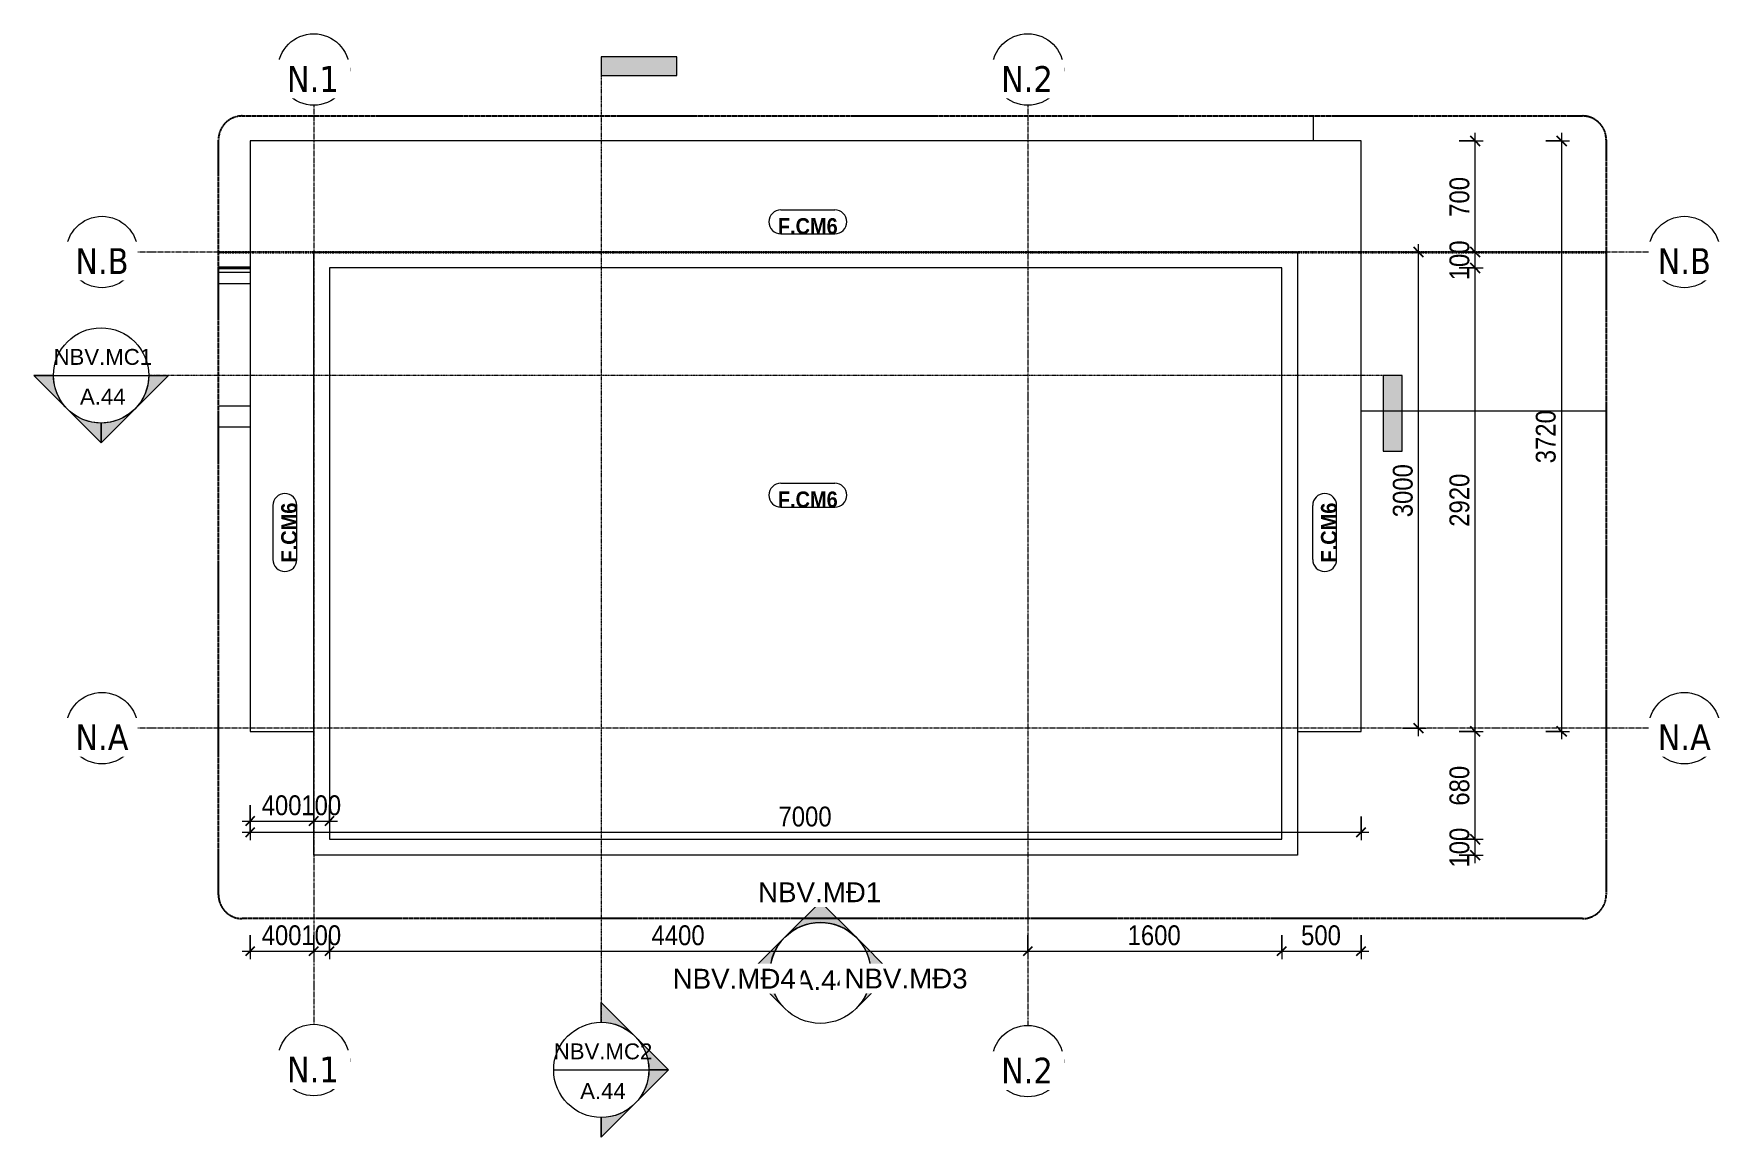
# Model space of a CAD drawing. Header units: millimetres. Extents: x 67230 to 175545, y -2320 to 85793.
# Drawn here: x 79035 to 89675, y 78841 to 85793 of the extents above; entities that cross this region are included whole.
import ezdxf

# ---------------------------------------------------------------- set-up
doc = ezdxf.new("R2010")
doc.units = ezdxf.units.MM
for name, pattern in [('Dash - Tight', [4.5, 3, -1.5]), ('Dash Dot 3_16_', [7.9375, 4.7625, -1.5875, 0, -1.5875]), ('Double dash', [41.999998, 12, -6, 6, -6, 6, -6]), ('Grid Line', [22.225, 12.7, -3.175, 3.175, -3.175]), ('Hidden', [7.14375, 4.7625, -2.38125])]:
    doc.linetypes.add(name, pattern=pattern)
for name, color, linetype, lineweight in [('A-ANNO-DIMS', 211, 'Continuous', 9), ('A-ANNO-DIMS-50', 211, 'Continuous', 9), ('A-ANNO-NOTE', 131, 'Continuous', 9), ('A-DETL-GENF-1', 92, 'Dash - Tight', 18), ('A-DETL-GENF-2', 92, 'Hidden', 25), ('A-FLOR', 192, 'Continuous', 18), ('A-FLOR-HRAL', 11, 'Continuous', 18), ('A-WALL', 113, 'Continuous', 18), ('C-PROP-LINE', 91, 'Double dash', 35), ('G-ANNO-SYMB', 111, 'Continuous', 9), ('G-ANNO-SYMB-1', 111, 'Dash Dot 3_16_', 18), ('S-GRID-1', 1, 'Grid Line', 9), ('S-GRID-IDEN', 1, 'Continuous', 9)]:
    doc.layers.add(name, color=color, linetype=linetype, lineweight=lineweight)
doc.styles.add('Arial', font='arial.ttf', dxfattribs={"height": 125})
doc.styles.add('Arial_1', font='arial.ttf', dxfattribs={"height": 100})
doc.styles.add('Arial_B', font='arialbd.ttf', dxfattribs={"width": 0.9, "height": 100})
doc.styles.add('Tahoma_B', font='tahomabd.ttf', dxfattribs={"height": 162.5})
doc.styles.add('UTM Avo', font='', dxfattribs={"width": 0.9, "height": 125})
doc.styles.get('UTM Avo').set_extended_font_data('UTM Avo')
doc.dimstyles.new('1_Dim_chi_tiet_2_5_1', dxfattribs={"dimscale": 304.8, "dimtxt": 124.912619, "dimasz": 0.19685, "dimexe": 0.164042, "dimexo": 0.0625, "dimgap": 0.016404, "dimtad": 1, "dimdec": 0, "dimrnd": 5, "dimzin": 0, "dimdsep": 46, "dimtxsty": 'UTM Avo', "dimblk1": 'OBLIQUE', "dimblk2": 'OBLIQUE', "dimsah": 1, "dimcen": 0.09, "dimdle": 0.164042, "dimazin": 0, "dimtfac": 1, "dimtdec": 4, "dimtix": 1, "dimtmove": 0, "dimatfit": 3, "dimfxl": 0.328084, "dimfxlon": 1, "dimtvp": 1, "dimtolj": 1, "dimtzin": 0, "dimarcsym": 2})

# ---------------------------------------------------------------- blocks, each defined once
blk = doc.blocks.new('NBS_CLDPhysicalSecuritySystems_MtlMeshPnlFncngSym_CLDModsecSecurusS3_InfillPanel - NBS_CLDPhysicalSecuritySystems_MtlMeshPnlFncngSym_CLDModsecSecurusS2_InfillPanel-4716033-TKCS_NHÀ BẢO VỆ - MẶT BẰNG MÁI')
at = {"layer": 'A-FLOR-HRAL'}
h = blk.add_hatch(dxfattribs=at)
h.set_pattern_fill('FP_6', color=256, style=0, pattern_type=2)
h.set_pattern_definition([(180, (609.6, 0), (-2e-15, -13), []), (270, (609.6, 0), (76, 5e-15), [])])
h.paths.add_polyline_path([(400, 6), (400, -6), (600, -6), (600, 6)])
for p, q in [((600, 27), (400, 27)), ((400, 6), (600, 6)), ((600, -6), (400, -6))]:
    blk.add_line(p, q, dxfattribs=at)
blk = doc.blocks.new('Family - ___-1476882-TKCS_NHÀ BẢO VỆ - MẶT BẰNG MÁI')
at = {"layer": 'C-PROP-LINE'}
blk.add_line((68553, 84418), (77298, 84418), dxfattribs=at)
blk = doc.blocks.new('BORDER VIEW - BORDER VIEW-4796678-TKCS_NHÀ BẢO VỆ - MẶT BẰNG MÁI')
at = {"layer": 'A-DETL-GENF-2'}
for p, q in [((150, 5057), (8595, 5057)), ((0, 150), (0, 4907)), ((8745, 4907), (8745, 150)), ((8595, 0), (150, 0))]:
    blk.add_line(p, q, dxfattribs=at)
for centre, start, end in [((150, 4907), 90, 180), ((8595, 4907), 360, 90), ((150, 150), 180, 270), ((8595, 150), 270, 360)]:
    blk.add_arc(centre, 150, start, end, dxfattribs=at)
blk = doc.blocks.new('Elevation - Filled Arrow-125290-TKCS_NHÀ BẢO VỆ - MẶT BẰNG MÁI')
at = {"layer": 'G-ANNO-SYMB'}
blk.add_circle((0, 0), 6.35, dxfattribs=at)
blk = doc.blocks.new('Elevation - Filled Arrow-128304-TKCS_NHÀ BẢO VỆ - MẶT BẰNG MÁI')
at = {"layer": 'G-ANNO-SYMB'}
h = blk.add_hatch(color=256, dxfattribs=at)
edge = h.paths.add_edge_path()
edge.add_line((0, 8.98), (4.49, 4.49))
edge.add_arc((0, 0), 6.35, 45, 135)
edge.add_line((-4.49, 4.49), (0, 8.98))
for p, q in [((0, 8.98), (-4.49, 4.49)), ((0, 8.98), (-4.49, 4.49)), ((4.49, 4.49), (0, 8.98)), ((4.49, 4.49), (0, 8.98))]:
    blk.add_line(p, q, dxfattribs=at)
blk.add_arc((0, 0), 6.35, 45, 135, dxfattribs=at)
blk = doc.blocks.new('Section - M_Section Head - Filled-352373-TKCS_NHÀ BẢO VỆ - MẶT BẰNG MÁI')
at = {"layer": 'G-ANNO-SYMB'}
h = blk.add_hatch(color=256, dxfattribs=at)
edge = h.paths.add_edge_path()
edge.add_line((-6, 8.49), (-6, 6))
edge.add_arc((-6, 0), 6, 90, 135)
edge.add_line((-10.24, 4.24), (-6, 8.49))
h = blk.add_hatch(color=256, dxfattribs=at)
edge = h.paths.add_edge_path()
edge.add_line((-6, 8.49), (-1.76, 4.24))
edge.add_arc((-6, 0), 6, 45, 90)
edge.add_line((-6, 6), (-6, 8.49))
h = blk.add_hatch(color=256, dxfattribs=at)
edge = h.paths.add_edge_path()
edge.add_line((-14.49, 0), (-10.24, 4.24))
edge.add_arc((-6, 0), 6, 135, 180)
edge.add_line((-12, 0), (-14.49, 0))
h = blk.add_hatch(color=256, dxfattribs=at)
edge = h.paths.add_edge_path()
edge.add_line((2.49, 0), (0, 0))
edge.add_arc((-6, 0), 6, 360, 405)
edge.add_line((-1.76, 4.24), (2.49, 0))
for p, q in [((-6, 8.49), (-14.49, 0)), ((-6, 8.49), (-10.24, 4.24)), ((-6, 8.49), (2.49, 0)), ((-6, 6), (-6, 8.49)), ((-6, 8.49), (-6, 6)), ((-1.76, 4.24), (-6, 8.49)), ((-10.24, 4.24), (-14.49, 0)), ((2.49, 0), (-1.76, 4.24)), ((-14.49, 0), (-12, 0)), ((0, 0), (2.49, 0)), ((-12, 0), (-14.49, 0)), ((0, 0), (2.49, 0))]:
    blk.add_line(p, q, dxfattribs=at)
for start, end in [(360, 180), (90, 135), (45, 90), (135, 180), (360, 45), (180, 360)]:
    blk.add_arc((-6, 0), 6, start, end, dxfattribs=at)
blk = doc.blocks.new('Section - 3_32_ x 3_8_-4701953-TKCS_NHÀ BẢO VỆ - MẶT BẰNG MÁI')
at = {"layer": 'G-ANNO-SYMB'}
blk.add_hatch(color=256, dxfattribs=at).paths.add_polyline_path([(0, 9.525), (0, 0), (-2.38125, 0), (-2.38125, 9.525)])
for p, q in [((0, 9.525), (-2.38125, 9.525)), ((-2.38125, 9.525), (-2.38125, 0)), ((0, 0), (0, 9.525)), ((-2.38125, 0), (0, 0))]:
    blk.add_line(p, q, dxfattribs=at)
blk = doc.blocks.new('Grid - M_Grid Head - Circle-353313-TKCS_NHÀ BẢO VỆ - MẶT BẰNG MÁI')
at = {"layer": 'S-GRID-IDEN'}
blk.add_circle((0, 0), 4.5, dxfattribs=at)
blk = doc.blocks.new('DIMBLOCK14-TKCS_NHÀ BẢO VỆ - MẶT BẰNG MÁI')
at = {"layer": 'A-ANNO-DIMS-50'}
for p, q in [((80399, 80933), (80399, 80783)), ((80399, 80833), (80399, 80933)), ((80799, 80933), (80799, 80783)), ((80799, 80833), (80799, 80933)), ((80349, 80833), (80799, 80833))]:
    blk.add_line(p, q, dxfattribs=at)
at = {"layer": 'A-ANNO-DIMS-50', "lineweight": 25}
for p, q in [((80399, 80833), (80369, 80803)), ((80399, 80833), (80429, 80863)), ((80799, 80833), (80769, 80803)), ((80799, 80833), (80829, 80863))]:
    blk.add_line(p, q, dxfattribs=at)
at = {"layer": 'A-ANNO-DIMS-50', "color": 0, "insert": (80471, 80995), "char_height": 125, "width": 308.12, "attachment_point": 1, "line_spacing_factor": 1.110334, "style": 'UTM Avo'}
blk.add_mtext('400', dxfattribs=at)
blk = doc.blocks.new('_Oblique')
at = {"color": 0, "linetype": 'ByBlock', "lineweight": -2}
blk.add_line((-0.5, -0.5), (0.5, 0.5), dxfattribs=at)
blk = doc.blocks.new('DIMBLOCK15-TKCS_NHÀ BẢO VỆ - MẶT BẰNG MÁI')
at = {"layer": 'A-ANNO-DIMS-50'}
for p, q in [((80799, 80933), (80799, 80783)), ((80799, 80833), (80799, 80933)), ((80899, 80933), (80899, 80783)), ((80899, 80833), (80899, 80933)), ((80799, 80833), (80949, 80833))]:
    blk.add_line(p, q, dxfattribs=at)
at = {"layer": 'A-ANNO-DIMS-50', "lineweight": 25}
for p, q in [((80799, 80833), (80769, 80803)), ((80799, 80833), (80829, 80863)), ((80899, 80833), (80869, 80803)), ((80899, 80833), (80929, 80863))]:
    blk.add_line(p, q, dxfattribs=at)
at = {"layer": 'A-ANNO-DIMS-50', "color": 0, "insert": (80721, 80995), "char_height": 125, "width": 308.12, "attachment_point": 1, "line_spacing_factor": 1.110334, "style": 'UTM Avo'}
blk.add_mtext('100', dxfattribs=at)
blk = doc.blocks.new('DIMBLOCK16-TKCS_NHÀ BẢO VỆ - MẶT BẰNG MÁI')
at = {"layer": 'A-ANNO-DIMS-50'}
for p, q in [((80349, 80013), (80799, 80013)), ((80399, 80113), (80399, 79963)), ((80399, 80013), (80399, 80113)), ((80799, 80113), (80799, 79963)), ((80799, 80013), (80799, 80113))]:
    blk.add_line(p, q, dxfattribs=at)
at = {"layer": 'A-ANNO-DIMS-50', "lineweight": 25}
for p, q in [((80399, 80013), (80369, 79983)), ((80399, 80013), (80429, 80043)), ((80799, 80013), (80769, 79983)), ((80799, 80013), (80829, 80043))]:
    blk.add_line(p, q, dxfattribs=at)
at = {"layer": 'A-ANNO-DIMS-50', "color": 0, "insert": (80471, 80176), "char_height": 125, "width": 308.12, "attachment_point": 1, "line_spacing_factor": 1.110334, "style": 'UTM Avo'}
blk.add_mtext('400', dxfattribs=at)
blk = doc.blocks.new('DIMBLOCK17-TKCS_NHÀ BẢO VỆ - MẶT BẰNG MÁI')
at = {"layer": 'A-ANNO-DIMS-50', "lineweight": 25}
for p, q in [((80799, 80013), (80769, 79983)), ((80799, 80013), (80829, 80043)), ((80899, 80013), (80869, 79983)), ((80899, 80013), (80929, 80043))]:
    blk.add_line(p, q, dxfattribs=at)
at = {"layer": 'A-ANNO-DIMS-50'}
for p, q in [((80799, 80113), (80799, 79963)), ((80799, 80013), (80799, 80113)), ((80799, 80013), (80899, 80013)), ((80899, 80113), (80899, 79963)), ((80899, 80013), (80899, 80113))]:
    blk.add_line(p, q, dxfattribs=at)
at = {"layer": 'A-ANNO-DIMS-50', "color": 0, "insert": (80721, 80176), "char_height": 125, "width": 308.12, "attachment_point": 1, "line_spacing_factor": 1.110334, "style": 'UTM Avo'}
blk.add_mtext('100', dxfattribs=at)
blk = doc.blocks.new('DIMBLOCK18-TKCS_NHÀ BẢO VỆ - MẶT BẰNG MÁI')
at = {"layer": 'A-ANNO-DIMS-50', "lineweight": 25}
for p, q in [((80899, 80013), (80869, 79983)), ((80899, 80013), (80929, 80043)), ((85299, 80013), (85269, 79983)), ((85299, 80013), (85329, 80043))]:
    blk.add_line(p, q, dxfattribs=at)
at = {"layer": 'A-ANNO-DIMS-50'}
for p, q in [((80899, 80113), (80899, 79963)), ((80899, 80013), (80899, 80113)), ((80899, 80013), (85299, 80013)), ((85299, 80113), (85299, 79963)), ((85299, 80013), (85299, 80113))]:
    blk.add_line(p, q, dxfattribs=at)
at = {"layer": 'A-ANNO-DIMS-50', "color": 0, "insert": (82928, 80176), "char_height": 125, "width": 410.82, "attachment_point": 1, "line_spacing_factor": 1.110334, "style": 'UTM Avo'}
blk.add_mtext('4400', dxfattribs=at)
blk = doc.blocks.new('DIMBLOCK19-TKCS_NHÀ BẢO VỆ - MẶT BẰNG MÁI')
at = {"layer": 'A-ANNO-DIMS-50', "lineweight": 25}
for p, q in [((85299, 80013), (85269, 79983)), ((85299, 80013), (85329, 80043)), ((86899, 80013), (86869, 79983)), ((86899, 80013), (86929, 80043))]:
    blk.add_line(p, q, dxfattribs=at)
at = {"layer": 'A-ANNO-DIMS-50'}
for p, q in [((85299, 80113), (85299, 79963)), ((85299, 80013), (85299, 80113)), ((85299, 80013), (86899, 80013)), ((86899, 80113), (86899, 79963)), ((86899, 80013), (86899, 80113))]:
    blk.add_line(p, q, dxfattribs=at)
at = {"layer": 'A-ANNO-DIMS-50', "color": 0, "insert": (85928, 80176), "char_height": 125, "width": 410.82, "attachment_point": 1, "line_spacing_factor": 1.110334, "style": 'UTM Avo'}
blk.add_mtext('1600', dxfattribs=at)
blk = doc.blocks.new('DIMBLOCK20-TKCS_NHÀ BẢO VỆ - MẶT BẰNG MÁI')
at = {"layer": 'A-ANNO-DIMS-50', "lineweight": 25}
for p, q in [((86899, 80013), (86869, 79983)), ((86899, 80013), (86929, 80043)), ((87399, 80013), (87369, 79983)), ((87399, 80013), (87429, 80043))]:
    blk.add_line(p, q, dxfattribs=at)
at = {"layer": 'A-ANNO-DIMS-50'}
for p, q in [((86899, 80113), (86899, 79963)), ((86899, 80013), (86899, 80113)), ((86899, 80013), (87449, 80013)), ((87399, 80113), (87399, 79963)), ((87399, 80013), (87399, 80113))]:
    blk.add_line(p, q, dxfattribs=at)
at = {"layer": 'A-ANNO-DIMS-50', "color": 0, "insert": (87021, 80176), "char_height": 125, "width": 308.12, "attachment_point": 1, "line_spacing_factor": 1.110334, "style": 'UTM Avo'}
blk.add_mtext('500', dxfattribs=at)
blk = doc.blocks.new('DIMBLOCK21-TKCS_NHÀ BẢO VỆ - MẶT BẰNG MÁI')
at = {"layer": 'A-ANNO-DIMS-50'}
for p, q in [((80349, 80762), (87449, 80762)), ((80399, 80862), (80399, 80712)), ((80399, 80762), (80399, 80862)), ((87399, 80862), (87399, 80712)), ((87399, 80762), (87399, 80862))]:
    blk.add_line(p, q, dxfattribs=at)
at = {"layer": 'A-ANNO-DIMS-50', "lineweight": 25}
for p, q in [((80399, 80762), (80369, 80732)), ((80399, 80762), (80429, 80792)), ((87399, 80762), (87369, 80732)), ((87399, 80762), (87429, 80792))]:
    blk.add_line(p, q, dxfattribs=at)
at = {"layer": 'A-ANNO-DIMS-50', "color": 0, "insert": (83728, 80924), "char_height": 125, "width": 410.82, "attachment_point": 1, "line_spacing_factor": 1.110334, "style": 'UTM Avo'}
blk.add_mtext('7000', dxfattribs=at)
blk = doc.blocks.new('DIMBLOCK22-TKCS_NHÀ BẢO VỆ - MẶT BẰNG MÁI')
at = {"layer": 'A-ANNO-DIMS-50'}
for p, q in [((88018, 80718), (88168, 80718)), ((88118, 80718), (88018, 80718)), ((88118, 80568), (88118, 80718)), ((88018, 80618), (88168, 80618)), ((88118, 80618), (88018, 80618))]:
    blk.add_line(p, q, dxfattribs=at)
at = {"layer": 'A-ANNO-DIMS-50', "lineweight": 25}
for p, q in [((88118, 80718), (88088, 80748)), ((88118, 80718), (88148, 80688)), ((88118, 80618), (88088, 80648)), ((88118, 80618), (88148, 80588))]:
    blk.add_line(p, q, dxfattribs=at)
at = {"layer": 'A-ANNO-DIMS-50', "color": 0, "insert": (87956, 80540), "char_height": 125, "width": 308.12, "attachment_point": 1, "rotation": 90, "line_spacing_factor": 1.110334, "style": 'UTM Avo'}
blk.add_mtext('100', dxfattribs=at)
blk = doc.blocks.new('DIMBLOCK23-TKCS_NHÀ BẢO VỆ - MẶT BẰNG MÁI')
at = {"layer": 'A-ANNO-DIMS-50'}
for p, q in [((88018, 81398), (88168, 81398)), ((88118, 81398), (88018, 81398)), ((88118, 80718), (88118, 81398)), ((88018, 80718), (88168, 80718)), ((88118, 80718), (88018, 80718))]:
    blk.add_line(p, q, dxfattribs=at)
at = {"layer": 'A-ANNO-DIMS-50', "lineweight": 25}
for p, q in [((88118, 81398), (88088, 81428)), ((88118, 81398), (88148, 81368)), ((88118, 80718), (88088, 80748)), ((88118, 80718), (88148, 80688))]:
    blk.add_line(p, q, dxfattribs=at)
at = {"layer": 'A-ANNO-DIMS-50', "color": 0, "insert": (87956, 80930), "char_height": 125, "width": 308.12, "attachment_point": 1, "rotation": 90, "line_spacing_factor": 1.110334, "style": 'UTM Avo'}
blk.add_mtext('680', dxfattribs=at)
blk = doc.blocks.new('DIMBLOCK24-TKCS_NHÀ BẢO VỆ - MẶT BẰNG MÁI')
at = {"layer": 'A-ANNO-DIMS-50'}
for p, q in [((88018, 84318), (88168, 84318)), ((88118, 84318), (88018, 84318)), ((88118, 81398), (88118, 84318)), ((88018, 81398), (88168, 81398)), ((88118, 81398), (88018, 81398))]:
    blk.add_line(p, q, dxfattribs=at)
at = {"layer": 'A-ANNO-DIMS-50', "lineweight": 25}
for p, q in [((88118, 84318), (88088, 84348)), ((88118, 84318), (88148, 84288)), ((88118, 81398), (88088, 81428)), ((88118, 81398), (88148, 81368))]:
    blk.add_line(p, q, dxfattribs=at)
at = {"layer": 'A-ANNO-DIMS-50', "color": 0, "insert": (87956, 82687), "char_height": 125, "width": 410.82, "attachment_point": 1, "rotation": 90, "line_spacing_factor": 1.110334, "style": 'UTM Avo'}
blk.add_mtext('2920', dxfattribs=at)
blk = doc.blocks.new('DIMBLOCK25-TKCS_NHÀ BẢO VỆ - MẶT BẰNG MÁI')
at = {"layer": 'A-ANNO-DIMS-50'}
for p, q in [((88018, 84418), (88168, 84418)), ((88118, 84418), (88018, 84418)), ((88118, 84318), (88118, 84418)), ((88018, 84318), (88168, 84318)), ((88118, 84318), (88018, 84318))]:
    blk.add_line(p, q, dxfattribs=at)
at = {"layer": 'A-ANNO-DIMS-50', "lineweight": 25}
for p, q in [((88118, 84418), (88088, 84448)), ((88118, 84418), (88148, 84388)), ((88118, 84318), (88088, 84348)), ((88118, 84318), (88148, 84288))]:
    blk.add_line(p, q, dxfattribs=at)
at = {"layer": 'A-ANNO-DIMS-50', "color": 0, "insert": (87956, 84240), "char_height": 125, "width": 308.12, "attachment_point": 1, "rotation": 90, "line_spacing_factor": 1.110334, "style": 'UTM Avo'}
blk.add_mtext('100', dxfattribs=at)
blk = doc.blocks.new('DIMBLOCK26-TKCS_NHÀ BẢO VỆ - MẶT BẰNG MÁI')
at = {"layer": 'A-ANNO-DIMS-50', "lineweight": 25}
for p, q in [((88118, 85118), (88088, 85148)), ((88118, 85118), (88148, 85088)), ((88118, 84418), (88088, 84448)), ((88118, 84418), (88148, 84388))]:
    blk.add_line(p, q, dxfattribs=at)
at = {"layer": 'A-ANNO-DIMS-50'}
for p, q in [((88118, 84418), (88118, 85168)), ((88018, 85118), (88168, 85118)), ((88118, 85118), (88018, 85118)), ((88018, 84418), (88168, 84418)), ((88118, 84418), (88018, 84418))]:
    blk.add_line(p, q, dxfattribs=at)
at = {"layer": 'A-ANNO-DIMS-50', "color": 0, "insert": (87956, 84640), "char_height": 125, "width": 308.12, "attachment_point": 1, "rotation": 90, "line_spacing_factor": 1.110334, "style": 'UTM Avo'}
blk.add_mtext('700', dxfattribs=at)
blk = doc.blocks.new('DIMBLOCK27-TKCS_NHÀ BẢO VỆ - MẶT BẰNG MÁI')
at = {"layer": 'A-ANNO-DIMS-50', "lineweight": 25}
for p, q in [((88663, 85118), (88633, 85148)), ((88663, 85118), (88693, 85088)), ((88663, 81398), (88633, 81428)), ((88663, 81398), (88693, 81368))]:
    blk.add_line(p, q, dxfattribs=at)
at = {"layer": 'A-ANNO-DIMS-50'}
for p, q in [((88663, 85168), (88663, 81348)), ((88563, 85118), (88713, 85118)), ((88663, 85118), (88563, 85118)), ((88563, 81398), (88713, 81398)), ((88663, 81398), (88563, 81398))]:
    blk.add_line(p, q, dxfattribs=at)
at = {"layer": 'A-ANNO-DIMS-50', "color": 0, "insert": (88500, 83087), "char_height": 125, "width": 410.82, "attachment_point": 1, "rotation": 90, "line_spacing_factor": 1.110334, "style": 'UTM Avo'}
blk.add_mtext('3720', dxfattribs=at)
blk = doc.blocks.new('DIMBLOCK28-TKCS_NHÀ BẢO VỆ - MẶT BẰNG MÁI')
at = {"layer": 'A-ANNO-DIMS-50'}
for p, q in [((87661, 84418), (87811, 84418)), ((87761, 84418), (87661, 84418)), ((87761, 81368), (87761, 84468)), ((87661, 81418), (87811, 81418)), ((87761, 81418), (87661, 81418))]:
    blk.add_line(p, q, dxfattribs=at)
at = {"layer": 'A-ANNO-DIMS-50', "lineweight": 25}
for p, q in [((87761, 84418), (87731, 84448)), ((87761, 84418), (87791, 84388)), ((87761, 81418), (87731, 81448)), ((87761, 81418), (87791, 81388))]:
    blk.add_line(p, q, dxfattribs=at)
at = {"layer": 'A-ANNO-DIMS-50', "color": 0, "insert": (87599, 82747), "char_height": 125, "width": 410.82, "attachment_point": 1, "rotation": 90, "line_spacing_factor": 1.110334, "style": 'UTM Avo'}
blk.add_mtext('3000', dxfattribs=at)
blk = doc.blocks.new('NCV_GHI CHU VAT LIEU HOAN THIEN - NCV_GHI CHU VAT LIEU HOAN THIEN-2360914-TKCS_NHÀ BẢO VỆ - MẶT BẰNG MÁI')
at = {"layer": 'A-ANNO-NOTE'}
for p, q in [((-3.37, 1.49), (3.43, 1.49)), ((-3.37, -1.52), (3.43, -1.52))]:
    blk.add_line(p, q, dxfattribs=at)
for centre, start, end in [((-3.37, -0.01), 90, 270), ((3.43, -0.01), 270, 90)]:
    blk.add_arc(centre, 1.51, start, end, dxfattribs=at)

msp = doc.modelspace()

# ---------------------------------------------------------------- linework, layer by layer
at = {"layer": 'A-FLOR'}
for p, q in [((87098.9, 85118.2), (87098.9, 85275.1)), ((87398.9, 85118.2), (80398.9, 85118.2)), ((80398.9, 85118.2), (80398.9, 81398.2)), ((87398.9, 81398.2), (87398.9, 85118.2)), ((88944.1, 84418.2), (87398.9, 84418.2)), ((80398.9, 83446.9), (80198.9, 83446.9)), ((87398.9, 83418.2), (88944.1, 83418.2)), ((80198.9, 83316.9), (80398.9, 83316.9)), ((80398.9, 81398.2), (80798.9, 81398.2)), ((86998.9, 81398.2), (87398.9, 81398.2))]:
    msp.add_line(p, q, dxfattribs=at)
at = {"layer": 'A-WALL'}
for p, q in [((80198.9, 84418.2), (80398.9, 84418.2)), ((80798.9, 84418.2), (86998.9, 84418.2)), ((80798.9, 80618.2), (80798.9, 84418.2)), ((86998.9, 84418.2), (86998.9, 80618.2)), ((86898.9, 84318.2), (80898.9, 84318.2)), ((80898.9, 84318.2), (80898.9, 80718.2)), ((86898.9, 80718.2), (86898.9, 84318.2)), ((80398.9, 84218.2), (80198.9, 84218.2)), ((80898.9, 80718.2), (86898.9, 80718.2)), ((86998.9, 80618.2), (80798.9, 80618.2))]:
    msp.add_line(p, q, dxfattribs=at)
at = {"layer": 'G-ANNO-SYMB'}
for p, q in [((79159.3, 83640.7), (79759.3, 83640.7)), ((82311.3, 79265.2), (82911.3, 79265.2))]:
    msp.add_line(p, q, dxfattribs=at)
at = {"layer": 'G-ANNO-SYMB-1'}
for p, q in [((82611.3, 85529.5), (82611.3, 79565.2)), ((87538.1, 83640.7), (79759.3, 83640.7))]:
    msp.add_line(p, q, dxfattribs=at)
at = {"layer": 'S-GRID-1'}
for p, q in [((87961.3, 84418.2), (80940, 84418.2)), ((80798.9, 84093.1), (80798.9, 80802.3)), ((85298.9, 84093.1), (85298.9, 80795.5)), ((87961.3, 81418.2), (80940, 81418.2)), ((80798.9, 80802.3), (80798.9, 79552.3)), ((85298.9, 80795.5), (85298.9, 79545.5))]:
    msp.add_line(p, q, dxfattribs=at)

# ---------------------------------------------------------------- block references
at = {"layer": 'A-ANNO-NOTE', "xscale": 50, "yscale": 50, "zscale": 50}
for p in [(83911.2, 84608.5), (83911.2, 82886.5)]:
    msp.add_blockref('NCV_GHI CHU VAT LIEU HOAN THIEN - NCV_GHI CHU VAT LIEU HOAN THIEN-2360914-TKCS_NHÀ BẢO VỆ - MẶT BẰNG MÁI', p, dxfattribs=at)
at = {"layer": 'A-ANNO-NOTE', "xscale": 50, "yscale": 50, "zscale": 50, "rotation": 89.99999999999973}
for p in [(80617.1, 82649.1), (87169.2, 82649.1)]:
    msp.add_blockref('NCV_GHI CHU VAT LIEU HOAN THIEN - NCV_GHI CHU VAT LIEU HOAN THIEN-2360914-TKCS_NHÀ BẢO VỆ - MẶT BẰNG MÁI', p, dxfattribs=at)
at = {"layer": 'A-DETL-GENF-1'}
msp.add_blockref('BORDER VIEW - BORDER VIEW-4796678-TKCS_NHÀ BẢO VỆ - MẶT BẰNG MÁI', (80198.9, 80218.2), dxfattribs=at)
at = {"layer": 'A-FLOR-HRAL', "rotation": 180}
msp.add_blockref('NBS_CLDPhysicalSecuritySystems_MtlMeshPnlFncngSym_CLDModsecSecurusS3_InfillPanel - NBS_CLDPhysicalSecuritySystems_MtlMeshPnlFncngSym_CLDModsecSecurusS2_InfillPanel-4716033-TKCS_NHÀ BẢO VỆ - MẶT BẰNG MÁI', (80798.9, 84318.2), dxfattribs=at)
at = {"layer": 'C-PROP-LINE'}
msp.add_blockref('Family - ___-1476882-TKCS_NHÀ BẢO VỆ - MẶT BẰNG MÁI', (11646.3, 0), dxfattribs=at)
at = {"layer": 'G-ANNO-SYMB', "xscale": 49.99999999999998, "yscale": 49.99999999999998, "zscale": 49.99999999999998}
for p, rotation in [((82611.3, 85529.5), 269.9999999999996), ((87538.1, 83640.7), 180)]:
    msp.add_blockref('Section - 3_32_ x 3_8_-4701953-TKCS_NHÀ BẢO VỆ - MẶT BẰNG MÁI', p, dxfattribs=dict(at, rotation=rotation))
at = {"layer": 'G-ANNO-SYMB', "extrusion": (0, 0, -1), "xscale": 49.99999999999998, "yscale": 49.99999999999998, "zscale": 49.99999999999998}
for p, rotation in [((-79759.3, 83640.7), 180), ((-82611.3, 79565.2), 90.00000000000053)]:
    msp.add_blockref('Section - M_Section Head - Filled-352373-TKCS_NHÀ BẢO VỆ - MẶT BẰNG MÁI', p, dxfattribs=dict(at, rotation=rotation))
at = {"layer": 'G-ANNO-SYMB', "xscale": 49.99999999999998, "yscale": 49.99999999999998, "zscale": 49.99999999999998}
for name in ['Elevation - Filled Arrow-128304-TKCS_NHÀ BẢO VỆ - MẶT BẰNG MÁI', 'Elevation - Filled Arrow-125290-TKCS_NHÀ BẢO VỆ - MẶT BẰNG MÁI']:
    msp.add_blockref(name, (83991.9, 79876), dxfattribs=at)
at = {"layer": 'S-GRID-IDEN', "xscale": 49.99999999999998, "yscale": 49.99999999999998, "zscale": 49.99999999999998}
for p, rotation in [((80798.9, 85568.1), 180), ((85298.9, 85568.1), 180), ((79465, 84418.2), 90), ((89436.3, 84418.2), 90), ((79465, 81418.2), 90), ((89436.3, 81418.2), 90), ((80798.9, 79327.3), 180), ((85298.9, 79320.5), 180)]:
    msp.add_blockref('Grid - M_Grid Head - Circle-353313-TKCS_NHÀ BẢO VỆ - MẶT BẰNG MÁI', p, dxfattribs=dict(at, rotation=rotation))

# ---------------------------------------------------------------- texts
at = {"layer": 'A-ANNO-NOTE', "char_height": 100, "width": 390.15, "attachment_point": 5, "line_spacing_factor": 0.936439, "style": 'Arial_B'}
for insert in [(83912.5, 84580.7), (83912.5, 82858.7)]:
    msp.add_mtext('\\pt2.25,4.5,6.75,9,11.25,13.5,15.75,18,20.25,22.5,24.75,27,29.25,31.5,33.75,36,38.25,40.5,42.75,45,47.25,49.5,51.75,54,56.25,58.5,60.75,63,65.25,67.5,69.75,72;F.CM6', dxfattribs=dict(at, insert=insert))
at = {"layer": 'A-ANNO-NOTE', "char_height": 100, "width": 390.15, "attachment_point": 5, "rotation": 90, "line_spacing_factor": 0.936439, "style": 'Arial_B'}
for insert in [(80644.9, 82650.5), (87197, 82650.5)]:
    msp.add_mtext('\\pt2.25,4.5,6.75,9,11.25,13.5,15.75,18,20.25,22.5,24.75,27,29.25,31.5,33.75,36,38.25,40.5,42.75,45,47.25,49.5,51.75,54,56.25,58.5,60.75,63,65.25,67.5,69.75,72;F.CM6', dxfattribs=dict(at, insert=insert))
at = {"layer": 'G-ANNO-SYMB', "char_height": 100, "attachment_point": 5, "line_spacing_factor": 0.936439, "style": 'Arial_1'}
for s, insert, width in [('\\pt635,1270,1905,2540,3175,3810,4445,5080,5715,6350,6985,7620,8255,8890,9525,10160,10795,11430,12065,12700,13335,13970,14605,15240,15875,16510,17145,17780,18415,19050,19685,20320;NBV.MC1', (79470.1, 83756.6), 635), ('\\pt635,1270,1905,2540,3175,3810,4445,5080,5715,6350,6985,7620,8255,8890,9525,10160,10795,11430,12065,12700,13335,13970,14605,15240,15875,16510,17145,17780,18415,19050,19685,20320;A.44', (79469.9, 83507.2), 297.5), ('\\pt635,1270,1905,2540,3175,3810,4445,5080,5715,6350,6985,7620,8255,8890,9525,10160,10795,11430,12065,12700,13335,13970,14605,15240,15875,16510,17145,17780,18415,19050,19685,20320;NBV.MC2', (82622.2, 79381.2), 635), ('\\pt635,1270,1905,2540,3175,3810,4445,5080,5715,6350,6985,7620,8255,8890,9525,10160,10795,11430,12065,12700,13335,13970,14605,15240,15875,16510,17145,17780,18415,19050,19685,20320;A.44', (82621.9, 79131.7), 297.5)]:
    msp.add_mtext(s, dxfattribs=dict(at, insert=insert, width=width))

# ---------------------------------------------------------------- dimensions: what is measured, and where the dimension line sits
at = {"layer": 'A-ANNO-DIMS'}
for base, p1, p2, override, picture, middle in [((88118.5, 85118.2), (88018.5, 84418.2), (88018.5, 85118.2), {"dimpost": '<>', "dimfxl": 700}, 'DIMBLOCK26-TKCS_NHÀ BẢO VỆ - MẶT BẰNG MÁI', (88048.8, 84768.2)), ((88662.8, 81398.2), (88562.8, 85118.2), (88562.8, 81398.2), {"dimpost": '<>', "dimfxl": 3719.999999}, 'DIMBLOCK27-TKCS_NHÀ BẢO VỆ - MẶT BẰNG MÁI', (88593.1, 83258.2)), ((88118.5, 84418.2), (88018.5, 84318.2), (88018.5, 84418.2), {"dimpost": '<>', "dimfxl": 99.999999}, 'DIMBLOCK25-TKCS_NHÀ BẢO VỆ - MẶT BẰNG MÁI', (88048.8, 84368.2)), ((87761.1, 84418.2), (87661.1, 81418.2), (87661.1, 84418.2), {"dimpost": '<>', "dimfxl": 3000}, 'DIMBLOCK28-TKCS_NHÀ BẢO VỆ - MẶT BẰNG MÁI', (87691.4, 82918.2)), ((88118.5, 84318.2), (88018.5, 81398.2), (88018.5, 84318.2), {"dimpost": '<>', "dimfxl": 2920}, 'DIMBLOCK24-TKCS_NHÀ BẢO VỆ - MẶT BẰNG MÁI', (88048.8, 82858.2)), ((88118.5, 81398.2), (88018.5, 80718.2), (88018.5, 81398.2), {"dimpost": '<>', "dimfxl": 680}, 'DIMBLOCK23-TKCS_NHÀ BẢO VỆ - MẶT BẰNG MÁI', (88048.8, 81058.2)), ((88118.5, 80718.2), (88018.5, 80618.2), (88018.5, 80718.2), {"dimpost": '<>', "dimfxl": 100}, 'DIMBLOCK22-TKCS_NHÀ BẢO VỆ - MẶT BẰNG MÁI', (88048.8, 80668.2))]:
    dim = msp.add_linear_dim(base=base, p1=p1, p2=p2, angle=90, dimstyle='1_Dim_chi_tiet_2_5_1', override=override, dxfattribs=at)
    dim.commit()
    dim.dimension.update_dxf_attribs({"geometry": picture, "text_midpoint": middle})
for base, p1, p2, override, picture, middle in [((80798.9, 80832.9), (80398.9, 80932.9), (80798.9, 80932.9), {"dimpost": '<>', "dimfxl": 400}, 'DIMBLOCK14-TKCS_NHÀ BẢO VỆ - MẶT BẰNG MÁI', (80598.9, 80902.6)), ((80898.9, 80832.9), (80798.9, 80932.9), (80898.9, 80932.9), {"dimpost": '<>', "dimfxl": 100}, 'DIMBLOCK15-TKCS_NHÀ BẢO VỆ - MẶT BẰNG MÁI', (80848.9, 80902.6)), ((87398.9, 80761.5), (80398.9, 80861.5), (87398.9, 80861.5), {"dimpost": '<>', "dimfxl": 7000}, 'DIMBLOCK21-TKCS_NHÀ BẢO VỆ - MẶT BẰNG MÁI', (83898.9, 80831.2)), ((80798.9, 80013.2), (80398.9, 80113.2), (80798.9, 80113.2), {"dimpost": '<>', "dimfxl": 400}, 'DIMBLOCK16-TKCS_NHÀ BẢO VỆ - MẶT BẰNG MÁI', (80598.9, 80082.9)), ((80898.9, 80013.2), (80798.9, 80113.2), (80898.9, 80113.2), {"dimpost": '<>', "dimfxl": 100}, 'DIMBLOCK17-TKCS_NHÀ BẢO VỆ - MẶT BẰNG MÁI', (80848.9, 80082.9)), ((86898.9, 80013.2), (85298.9, 80113.2), (86898.9, 80113.2), {"dimpost": '<>', "dimfxl": 1600}, 'DIMBLOCK19-TKCS_NHÀ BẢO VỆ - MẶT BẰNG MÁI', (86098.9, 80082.9)), ((87398.9, 80013.2), (86898.9, 80113.2), (87398.9, 80113.2), {"dimpost": '<>', "dimfxl": 500}, 'DIMBLOCK20-TKCS_NHÀ BẢO VỆ - MẶT BẰNG MÁI', (87148.9, 80082.9))]:
    dim = msp.add_linear_dim(base=base, p1=p1, p2=p2, dimstyle='1_Dim_chi_tiet_2_5_1', override=override, dxfattribs=at)
    dim.commit()
    dim.dimension.update_dxf_attribs({"geometry": picture, "text_midpoint": middle})

# ---------------------------------------------------------------- next in the draw order: texts
at = {"layer": 'G-ANNO-SYMB', "char_height": 125, "attachment_point": 5, "line_spacing_factor": 0.936439, "style": 'Arial', "bg_fill": 3, "box_fill_scale": 1.25, "bg_fill_color": 256, "bg_fill_true_color": 13158600, "bg_fill_transparency": 0}
for s, insert, width in [('\\pt625,1250,1875,2500,3125,3750,4375,5000,5625,6250,6875,7500,8125,8750,9375,10000,10625,11250,11875,12500,13125,13750,14375,15000,15625,16250,16875,17500,18125,18750,19375,20000;NBV.MĐ1', (83987.1, 80384.3), 774), ('\\pt625,1250,1875,2500,3125,3750,4375,5000,5625,6250,6875,7500,8125,8750,9375,10000,10625,11250,11875,12500,13125,13750,14375,15000,15625,16250,16875,17500,18125,18750,19375,20000;A.44', (84011.5, 79830.3), 360.5)]:
    msp.add_mtext(s, dxfattribs=dict(at, insert=insert, width=width))
at = {"layer": 'S-GRID-IDEN', "char_height": 162.5, "attachment_point": 5, "line_spacing_factor": 0.996129, "style": 'Tahoma_B', "bg_fill": 3, "box_fill_scale": 1.25, "bg_fill_color": 256, "bg_fill_true_color": 13158600, "bg_fill_transparency": 0}
for s, insert, width in [('\\pt634.99962,1269.99925,1905.0005,2540.00013,3174.99975,3809.99937,4445.00062,5080.00025,5714.99987,6349.9995,6985.00075,7620.00037,8255,8889.99962,9524.99925,10160.0005,10795.00013,11429.99975,12064.99938,12700.00063,13335.00025,13969.99988,14604.9995,15240.00075,15875.00038,16510,17144.99963,17779.99925,18415.0005,19050.00013,19684.99975,20319.99938;N.1', (80793.3, 85508.3), 387), ('\\pt634.99962,1269.99925,1905.0005,2540.00013,3174.99975,3809.99937,4445.00062,5080.00025,5714.99987,6349.9995,6985.00075,7620.00037,8255,8889.99962,9524.99925,10160.0005,10795.00013,11429.99975,12064.99938,12700.00063,13335.00025,13969.99988,14604.9995,15240.00075,15875.00038,16510,17144.99963,17779.99925,18415.0005,19050.00013,19684.99975,20319.99938;N.2', (85293.3, 85508.3), 387), ('\\pt634.99962,1269.99925,1905.0005,2540.00013,3174.99975,3809.99937,4445.00062,5080.00025,5714.99987,6349.9995,6985.00075,7620.00037,8255,8889.99962,9524.99925,10160.0005,10795.00013,11429.99975,12064.99938,12700.00063,13335.00025,13969.99988,14604.9995,15240.00075,15875.00038,16510,17144.99963,17779.99925,18415.0005,19050.00013,19684.99975,20319.99938;N.B', (79464.5, 84360.9), 397), ('\\pt634.99962,1269.99925,1905.0005,2540.00013,3174.99975,3809.99937,4445.00062,5080.00025,5714.99987,6349.9995,6985.00075,7620.00037,8255,8889.99962,9524.99925,10160.0005,10795.00013,11429.99975,12064.99938,12700.00063,13335.00025,13969.99988,14604.9995,15240.00075,15875.00038,16510,17144.99963,17779.99925,18415.0005,19050.00013,19684.99975,20319.99938;N.B', (89435.8, 84360.9), 397), ('\\pt634.99962,1269.99925,1905.0005,2540.00013,3174.99975,3809.99937,4445.00062,5080.00025,5714.99987,6349.9995,6985.00075,7620.00037,8255,8889.99962,9524.99925,10160.0005,10795.00013,11429.99975,12064.99938,12700.00063,13335.00025,13969.99988,14604.9995,15240.00075,15875.00038,16510,17144.99963,17779.99925,18415.0005,19050.00013,19684.99975,20319.99938;N.A', (79464.5, 81360.9), 397), ('\\pt634.99962,1269.99925,1905.0005,2540.00013,3174.99975,3809.99937,4445.00062,5080.00025,5714.99987,6349.9995,6985.00075,7620.00037,8255,8889.99962,9524.99925,10160.0005,10795.00013,11429.99975,12064.99938,12700.00063,13335.00025,13969.99988,14604.9995,15240.00075,15875.00038,16510,17144.99963,17779.99925,18415.0005,19050.00013,19684.99975,20319.99938;N.A', (89435.8, 81360.9), 397), ('\\pt634.99962,1269.99925,1905.0005,2540.00013,3174.99975,3809.99937,4445.00062,5080.00025,5714.99987,6349.9995,6985.00075,7620.00037,8255,8889.99962,9524.99925,10160.0005,10795.00013,11429.99975,12064.99938,12700.00063,13335.00025,13969.99988,14604.9995,15240.00075,15875.00038,16510,17144.99963,17779.99925,18415.0005,19050.00013,19684.99975,20319.99938;N.1', (80793.3, 79267.5), 387), ('\\pt634.99962,1269.99925,1905.0005,2540.00013,3174.99975,3809.99937,4445.00062,5080.00025,5714.99987,6349.9995,6985.00075,7620.00037,8255,8889.99962,9524.99925,10160.0005,10795.00013,11429.99975,12064.99938,12700.00063,13335.00025,13969.99988,14604.9995,15240.00075,15875.00038,16510,17144.99963,17779.99925,18415.0005,19050.00013,19684.99975,20319.99938;N.2', (85293.3, 79260.7), 387)]:
    msp.add_mtext(s, dxfattribs=dict(at, insert=insert, width=width))

# ---------------------------------------------------------------- next in the draw order: linework, layer by layer
at = {"layer": 'S-GRID-1'}
for p, q in [((80798.9, 85343.1), (80798.9, 84093.1)), ((85298.9, 85343.1), (85298.9, 84093.1)), ((80940, 84418.2), (79690, 84418.2)), ((89211.3, 84418.2), (87961.3, 84418.2)), ((80940, 81418.2), (79690, 81418.2)), ((89211.3, 81418.2), (87961.3, 81418.2))]:
    msp.add_line(p, q, dxfattribs=at)

# ---------------------------------------------------------------- next in the draw order: block references
at = {"layer": 'G-ANNO-SYMB', "xscale": 49.99999999999998, "yscale": 49.99999999999998, "zscale": 49.99999999999998, "rotation": 90}
msp.add_blockref('Elevation - Filled Arrow-128304-TKCS_NHÀ BẢO VỆ - MẶT BẰNG MÁI', (83991.9, 79876), dxfattribs=at)
at = {"layer": 'G-ANNO-SYMB', "extrusion": (0, 0, -1), "xscale": 49.99999999999998, "yscale": 49.99999999999998, "zscale": 49.99999999999998, "rotation": 89.9999999999998}
msp.add_blockref('Elevation - Filled Arrow-128304-TKCS_NHÀ BẢO VỆ - MẶT BẰNG MÁI', (-83991.9, 79876), dxfattribs=at)

# ---------------------------------------------------------------- next in the draw order: texts
at = {"layer": 'G-ANNO-SYMB', "char_height": 125, "width": 774, "attachment_point": 5, "line_spacing_factor": 0.936439, "style": 'Arial', "bg_fill": 3, "box_fill_scale": 1.25, "bg_fill_color": 256, "bg_fill_true_color": 13158600, "bg_fill_transparency": 0}
for s, insert in [('\\pt625,1250,1875,2500,3125,3750,4375,5000,5625,6250,6875,7500,8125,8750,9375,10000,10625,11250,11875,12500,13125,13750,14375,15000,15625,16250,16875,17500,18125,18750,19375,20000;NBV.MĐ4', (83448.8, 79839.8)), ('\\pt625,1250,1875,2500,3125,3750,4375,5000,5625,6250,6875,7500,8125,8750,9375,10000,10625,11250,11875,12500,13125,13750,14375,15000,15625,16250,16875,17500,18125,18750,19375,20000;NBV.MĐ3', (84531.5, 79839.8))]:
    msp.add_mtext(s, dxfattribs=dict(at, insert=insert))

# ---------------------------------------------------------------- next in the draw order: dimensions: what is measured, and where the dimension line sits
at = {"layer": 'A-ANNO-DIMS'}
dim = msp.add_linear_dim(base=(85298.9, 80013.2), p1=(80898.9, 80113.2), p2=(85298.9, 80113.2), dimstyle='1_Dim_chi_tiet_2_5_1', override={"dimpost": '<>', "dimfxl": 4400}, dxfattribs=at)
dim.commit()
dim.dimension.update_dxf_attribs({"geometry": 'DIMBLOCK18-TKCS_NHÀ BẢO VỆ - MẶT BẰNG MÁI', "text_midpoint": (83098.9, 80082.9)})

doc.saveas('drawing.dxf')
